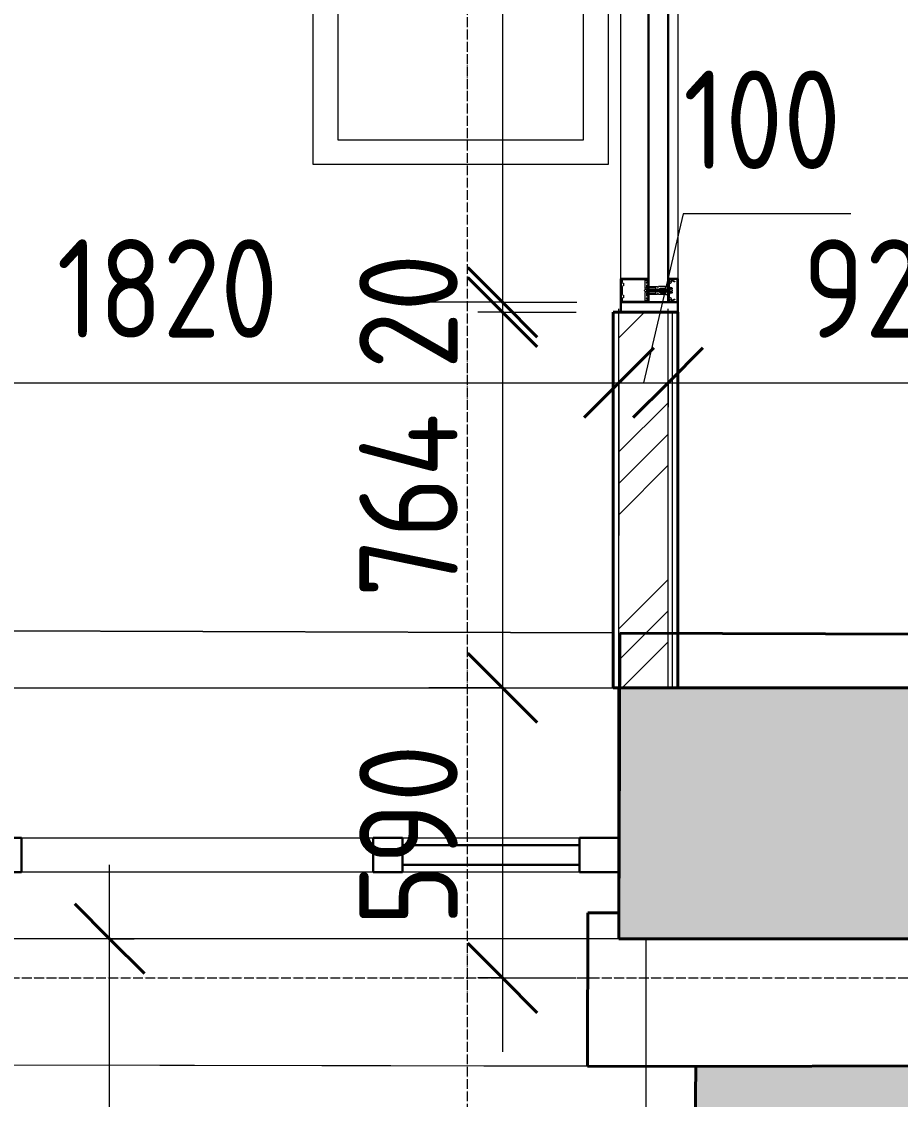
# Model space of a CAD drawing. Header units: millimetres. Extents: x -11886 to 68941, y -8130 to 45506.
# Drawn here: x 17703 to 19490, y 1860 to 4051 of the extents above; entities that cross this region are included whole.
import ezdxf

# ---------------------------------------------------------------- set-up
doc = ezdxf.new("R2010")
doc.units = ezdxf.units.MM
doc.linetypes.add('ADSK_Линия сетки', pattern=[25, 20, -2.5, 0, -2.5])
for name, color, linetype, lineweight in [('Витраж', 7, 'Continuous', 18), ('Оси', 7, 'Continuous', 9), ('Панели витража', 7, 'Continuous', 18), ('Перекрытие', 7, 'Continuous', 18), ('Размеры', 7, 'Continuous', 9), ('Размеры-100', 7, 'Continuous', 9), ('Стены', 7, 'Continuous', 18), ('Стены внутренние', 7, 'Continuous', 18), ('Стены наружные', 7, 'Continuous', 18), ('Стены штриховка', 7, 'Continuous', 18), ('Узлы', 7, 'Continuous', 18)]:
    doc.layers.add(name, color=color, linetype=linetype, lineweight=lineweight)
for name, color, linetype, lineweight, true_color in [('Стены разрез', 7, 'Continuous', 40, 0xbb5389), ('ТХ', 5, 'Continuous', 9, 0x0000ff), ('ТХ 1 этаж_dwg', 7, 'Continuous', 9, 0x767676)]:
    doc.layers.add(name, color=color, linetype=linetype, lineweight=lineweight, true_color=true_color)
doc.styles.add('GOST Common_1', font='GOST_Common.ttf', dxfattribs={"width": 0.9, "height": 200})
doc.dimstyles.new('ADSK_Основной_2_мм_Округление_до_1_мм_1', dxfattribs={"dimscale": 304.8, "dimtxt": 201.142999, "dimasz": 0.463911, "dimexe": 0.492126, "dimexo": 0.492126, "dimgap": 0.098425, "dimtad": 1, "dimdec": 0, "dimdsep": 46, "dimtxsty": 'GOST Common_1', "dimblk1": 'OBLIQUE', "dimblk2": 'OBLIQUE', "dimsah": 1, "dimcen": 0.09, "dimdle": 0.492126, "dimazin": 2, "dimtfac": 1, "dimtdec": 4, "dimtix": 1, "dimtmove": 1, "dimatfit": 3, "dimfxl": 1, "dimtvp": 1, "dimtolj": 1, "dimtzin": 0, "dimlwd": 20, "dimlwe": 20, "dimarcsym": 2})
doc.dimstyles.new('ADSK_Основной_2_мм_Округление_до_1_мм_2', dxfattribs={"dimscale": 304.8, "dimtxt": 201.142999, "dimasz": 0.463911, "dimexe": 0.492126, "dimexo": 0.492126, "dimgap": 0.098425, "dimtad": 1, "dimdec": 0, "dimdsep": 46, "dimtxsty": 'GOST Common_1', "dimblk1": 'OBLIQUE', "dimblk2": 'OBLIQUE', "dimsah": 1, "dimcen": 0.09, "dimdle": 0.492126, "dimazin": 2, "dimtfac": 1, "dimtdec": 4, "dimtix": 1, "dimtmove": 0, "dimatfit": 3, "dimfxl": 1, "dimtvp": 1, "dimtolj": 1, "dimtzin": 0, "dimlwd": 20, "dimlwe": 20, "dimarcsym": 2})
doc.dimstyles.new('ADSK_Основной_2_мм_Округление_до_1_мм_3', dxfattribs={"dimscale": 304.8, "dimtxt": 201.142999, "dimasz": 0.463911, "dimexe": 0.492126, "dimexo": 0.492126, "dimgap": 0.098425, "dimtad": 1, "dimdec": 0, "dimdsep": 46, "dimtxsty": 'GOST Common_1', "dimblk1": 'OBLIQUE', "dimblk2": 'OBLIQUE', "dimsah": 1, "dimcen": 0.09, "dimdle": 0.492126, "dimazin": 2, "dimtfac": 1, "dimtdec": 4, "dimtix": 1, "dimtmove": 0, "dimatfit": 3, "dimfxl": 1, "dimtvp": 1, "dimtolj": 1, "dimtzin": 0, "dimlwd": 20, "dimlwe": 20, "dimarcsym": 2})

# ---------------------------------------------------------------- blocks, each defined once
blk = doc.blocks.new('Существующие стены 1 эт - Существующие стены 1 эт-653793-01 План 1-го этажа кладочный')
at = {"layer": 'Стены', "color": 243, "true_color": 0xbb5389}
for p, q in [((17150.7, 2814), (18905.7, 2808.1)), ((17150.7, 2814), (18905.7, 2808.1)), ((18905.7, 2808.1), (17150.7, 2814)), ((17150.7, 2814), (18905.7, 2808.1)), ((18854, 1927.2), (18854.5, 2186.5)), ((18972.6, 1927), (8576.5, 1948)), ((18854, 1927.2), (17197.1, 1930.6))]:
    blk.add_line(p, q, dxfattribs=at)
at = {"layer": 'Стены разрез'}
for p, q in [((18919.6, 2808), (18918.1, 2379.4)), ((19996.7, 2804.4), (18919.6, 2808)), ((18917.7, 2239.4), (18918.1, 2379.4)), ((18854, 1927.2), (18854.7, 2239.5)), ((18854.7, 2239.5), (18917.7, 2239.4)), ((19074.2, 1926.8), (19911.5, 1928.7)), ((18854, 1927.2), (19074.2, 1926.8))]:
    blk.add_line(p, q, dxfattribs=at)
blk = doc.blocks.new('Портик главного входа - Портик главного входа-658663-01 План 1-го этажа кладочный')
at = {"layer": 'Стены', "true_color": 0xc0c0c0}
h = blk.add_hatch(color=9, dxfattribs=at)
h.paths.add_polyline_path([(22181.3, -2195.1), (22252.1, -2188.9), (22320.7, -2170.5), (22385.1, -2140.5), (22443.3, -2099.7), (22493.5, -2049.5), (22534.3, -1991.3), (22564.3, -1926.9), (22582.7, -1858.3), (22588.9, -1787.5), (22582.7, -1716.7), (22564.3, -1648.1), (22534.2, -1583.6), (22493.5, -1525.5), (22443.3, -1475.3), (22385.1, -1434.5), (22320.7, -1404.5), (22252.1, -1386.1), (22181.3, -1379.9), (22110.5, -1386.1), (22041.9, -1404.5), (21977.5, -1434.5), (21919.3, -1475.3), (21869.1, -1525.5), (21828.3, -1583.7), (21798.3, -1648.1), (21779.9, -1716.7), (21773.7, -1787.5), (21779.9, -1858.3), (21798.3, -1926.9), (21828.3, -1991.3), (21869.1, -2049.5), (21919.3, -2099.7), (21977.5, -2140.5), (22041.9, -2170.5), (22110.5, -2188.9)])
h.paths.add_polyline_path([(25122.4, -2192.3), (25192.9, -2186.2), (25261.2, -2167.9), (25325.3, -2138), (25383.2, -2097.4), (25433.2, -2047.4), (25473.7, -1989.5), (25503.6, -1925.4), (25521.9, -1857.1), (25528.1, -1786.7), (25521.9, -1716.2), (25503.6, -1647.9), (25473.6, -1583.6), (25433.2, -1525.9), (25383.2, -1475.9), (25325.3, -1435.4), (25261.2, -1405.5), (25192.9, -1387.2), (25122.4, -1381), (25052, -1387.2), (24983.7, -1405.5), (24919.6, -1435.4), (24861.7, -1475.9), (24811.7, -1525.9), (24771.1, -1583.9), (24741.3, -1647.9), (24723, -1716.2), (24716.8, -1786.7), (24723, -1857.1), (24741.3, -1925.4), (24771.1, -1989.5), (24811.7, -2047.4), (24861.7, -2097.4), (24919.6, -2138), (24983.7, -2167.9), (25052, -2186.2)])
h.paths.add_polyline_path([(28159.7, -2192.2), (28230.4, -2186), (28298.9, -2167.6), (28363.3, -2137.6), (28421.4, -2096.9), (28471.6, -2046.8), (28512.3, -1988.6), (28542.3, -1924.3), (28560.7, -1855.7), (28566.8, -1785), (28560.7, -1714.3), (28542.3, -1645.8), (28512.3, -1581.5), (28471.6, -1523.3), (28421.4, -1473.2), (28363.3, -1432.4), (28298.9, -1402.5), (28230.4, -1384.1), (28159.7, -1377.9), (28089, -1384.1), (28020.4, -1402.5), (27956.1, -1432.4), (27898, -1473.2), (27847.8, -1523.3), (27806.1, -1583.6), (27776.5, -1647.9), (27758.7, -1714.3), (27752.5, -1785), (27758.7, -1855.7), (27777.6, -1925.4), (27807.1, -1988.6), (27847.8, -2046.8), (27898, -2096.9), (27956.1, -2137.6), (28020.4, -2167.6), (28089, -2186)])
h.paths.add_polyline_path([(30184.6, -2189.9), (30184.6, -1372.4), (30157.5, -1372.4), (30088.4, -1382.7), (30021.9, -1404.7), (29960.1, -1437.7), (29904.9, -1480.7), (29857.8, -1532.5), (29820.2, -1591.5), (29793.3, -1656.1), (29777.7, -1724.4), (29774, -1794.3), (29782.3, -1863.8), (29802.4, -1930.9), (29833.5, -1993.6), (29874.9, -2050), (29925.3, -2098.6), (29983.2, -2137.9), (30047, -2166.7), (30114.8, -2184.2), (30184.2, -2189.9)])
h.paths.add_polyline_path([(20106.4, -2185.3), (20154.9, -2185.3), (20223.7, -2174.4), (20289.6, -2151.7), (20350.6, -2118.1), (20404.9, -2074.4), (20450.9, -2022), (20487.1, -1962.4), (20512.5, -1897.5), (20526.4, -1829.2), (20528.2, -1759.6), (20518, -1690.6), (20496, -1624.4), (20463, -1563.1), (20419.9, -1508.3), (20368, -1461.8), (20308.9, -1425), (20244.2, -1398.9), (20176.1, -1384.4), (20106.4, -1381.8), (20106.4, -2022)])
h.paths.add_polyline_path([(19510.9, -1170.1), (19896.6, -1170.1), (19892, -1101), (19875.6, -1033.6), (19848, -970), (19809.9, -912), (19762.6, -861.3), (19707.3, -819.5), (19645.7, -787.6), (19579.6, -766.7), (19510.9, -757.4), (19441.6, -759.9), (19373.8, -774.1), (19309.3, -799.7), (19250.1, -835.9), (19198, -881.6), (19154.4, -935.5), (19120.6, -996), (19097.7, -1061.5), (19086.1, -1129.8), (19086.1, -1170.1), (19441.6, -1170.1)])
h.paths.add_polyline_path([(30823.7, -1168), (31215.2, -1168), (31214.5, -1065.9), (31197, -1000.7), (31167.7, -936.9), (31128.2, -878.9), (31079.5, -828.2), (31023, -786.5), (30960.4, -754.8), (30893.3, -733.9), (30823.7, -724.6), (30753.5, -727.1), (30684.7, -741.3), (30619.2, -766.8), (30558.9, -802.8), (30505.5, -848.5), (30460.5, -902.4), (30425.2, -963.1), (30400.4, -1028.8), (30387.1, -1097.8), (30385.4, -1168), (30753.5, -1168)])
h.paths.add_polyline_path([(30758.4, 1304.5), (30824.8, 1315.5), (30888.3, 1337.8), (30947.1, 1370.6), (30999.3, 1413.1), (31043.5, 1463.9), (31078.3, 1521.5), (31103.9, 1590.2), (31116, 1650.2), (31117.7, 1717.5), (31204.8, 1717.5), (31205.3, 1910.8), (30304, 1921.5), (30313.9, 1754.8), (30320.7, 1698.8), (30333.2, 1643.7), (30351.3, 1590.2), (30374.7, 1527.1), (30408.5, 1468.9), (30451.9, 1417.5), (30503.5, 1374.2), (30561.7, 1340.4), (30624.9, 1317.1), (30691.1, 1305)])
h.paths.add_polyline_path([(19485.5, 1312.4), (19554.9, 1313.8), (19623, 1326.9), (19687.8, 1351.5), (19747.5, 1386.8), (19800.4, 1431.7), (19844.8, 1484.9), (19879.6, 1544.9), (19903.6, 1610), (19916.2, 1678.2), (19917, 1747.5), (19911.5, 1928.7), (19074.2, 1926.8), (19071.5, 1731.8), (19106.3, 1731.3), (19109.9, 1662), (19125.2, 1594.4), (19151.8, 1530.3), (19188.9, 1471.7), (19235.5, 1420.3), (19290.1, 1377.6), (19351.2, 1344.8), (19417, 1322.8)])
at = {"layer": 'Стены разрез'}
for p, q in [((19911.5, 1928.7), (19074.2, 1926.8)), ((19074.2, 1926.8), (19071.5, 1731.8))]:
    blk.add_line(p, q, dxfattribs=at)
blk = doc.blocks.new('Системная панель - _AR_Стекло_40мм_привязка по центру-1262001-01 План 1-го этажа кладочный')
at = {"layer": 'Панели витража', "lineweight": 30}
for p, q in [((180, 20), (-180, 20)), ((-180, 20), (-180, -20)), ((180, -20), (180, 20)), ((-180, -20), (180, -20))]:
    blk.add_line(p, q, dxfattribs=at)
blk = doc.blocks.new('Прямоугольный импост - 70х20_60мм-1262003-01 План 1-го этажа кладочный')
at = {"layer": 'Витраж', "lineweight": 30}
for p, q in [((0, 35), (-80, 35)), ((-80, 35), (-80, -35)), ((0, -35), (0, 35)), ((-80, -35), (0, -35))]:
    blk.add_line(p, q, dxfattribs=at)
blk = doc.blocks.new('Прямоугольный импост - 70х60мм-V16-01 План 1-го этажа кладочный')
at = {"layer": 'Витраж'}
for p, q in [((-6006, 11031.9), (-6006, 11391.9)), ((-5936, 11391.9), (-5936, 11031.9))]:
    blk.add_line(p, q, dxfattribs=at)
blk = doc.blocks.new('Прямоугольный импост - 70х60мм-1262000-01 План 1-го этажа кладочный')
at = {"layer": 'Витраж', "lineweight": 30}
for p, q in [((-30, 35), (30, 35)), ((-30, -35), (-30, 35)), ((30, 35), (30, -35)), ((30, -35), (-30, -35))]:
    blk.add_line(p, q, dxfattribs=at)
blk = doc.blocks.new('Прямоугольный импост - 70х60мм-1261977-01 План 1-го этажа кладочный')
at = {"layer": 'Витраж'}
for p, q in [((20548.7, 2391.5), (21263.7, 2391.5)), ((21263.7, 2321.5), (20548.7, 2321.5))]:
    blk.add_line(p, q, dxfattribs=at)
blk = doc.blocks.new('Прямоугольный импост - Зазор 20х116мм-1856228-01 План 1-го этажа кладочный')
at = {"layer": 'Витраж', "lineweight": 30}
for p, q in [((-20, 76), (0, 76)), ((-20, -40), (-20, 76)), ((0, 76), (0, -40)), ((0, -40), (-20, -40))]:
    blk.add_line(p, q, dxfattribs=at)
blk = doc.blocks.new('Системная панель - ADSK_Cтеклопакет_40мм-1856714-01 План 1-го этажа кладочный')
at = {"layer": 'Панели витража', "lineweight": 30}
for p, q in [((427.8125, 20), (-427.8125, 20)), ((-427.8125, 20), (-427.8125, -20)), ((427.8125, -20), (427.8125, 20)), ((-427.8125, -20), (427.8125, -20))]:
    blk.add_line(p, q, dxfattribs=at)
blk = doc.blocks.new('Прямоугольный импост - 48х116мм простой-1856204-01 План 1-го этажа кладочный')
at = {"layer": 'Витраж'}
for p, q in [((18921.7, 3528.3), (18921.7, 4336.3)), ((19037.7, 4336.3), (19037.7, 3528.3))]:
    blk.add_line(p, q, dxfattribs=at)
blk = doc.blocks.new('Системная панель - ADSK_Cтеклопакет_40мм-1856712-01 План 1-го этажа кладочный')
at = {"layer": 'Панели витража', "lineweight": 30}
for p, q in [((11.90625, 20), (-11.90625, 20)), ((-11.90625, 20), (-11.90625, -20)), ((11.90625, -20), (11.90625, 20)), ((-11.90625, -20), (11.90625, -20))]:
    blk.add_line(p, q, dxfattribs=at)
blk = doc.blocks.new('Прямоугольный импост - 48х116-1503859-01 План 1-го этажа кладочный')
at = {"layer": 'Узлы'}
for p, q in [((-24, 76.5), (-24, 20.5)), ((24, 76.5), (-24, 76.5)), ((-21.5, 23), (-21.5, 74)), ((-21.5, 74), (-16.6, 74)), ((-15.1, 72.4), (-15.1, 70.9)), ((-15.1, 70.9), (-9.2, 70.9)), ((-9.2, 70.9), (-9.2, 72.4)), ((-7.6, 74), (7.6, 74)), ((9.2, 72.4), (9.2, 70.9)), ((9.2, 70.9), (15.1, 70.9)), ((15.1, 70.9), (15.1, 72.4)), ((16.6, 74), (21.5, 74)), ((21.5, 74), (21.5, 23)), ((24, 20.5), (24, 76.5)), ((-21, 23), (-21.5, 23)), ((-21, 26.1), (-21, 23)), ((-4.1, 26.8), (-20.2, 26.8)), ((-17.2, 24.3), (-15.8, 24.3)), ((-11, 21.3), (-11, 23.5)), ((-10.5, 24.3), (-10.5, 22.4)), ((-10.2, 24.3), (-5.9, 24.3)), ((-5.4, 5.1), (-5.4, 22.8)), ((-5.1, 23.5), (-5.1, 21.3)), ((-2.6, 23.8), (-2.6, 25.3)), ((2.6, 23.8), (-2.6, 23.8)), ((2.6, 25.3), (2.6, 23.8)), ((20.2, 26.8), (4.1, 26.8)), ((5.1, 21.3), (5.1, 23.5)), ((5.4, 22.8), (5.4, 5.1)), ((5.9, 24.3), (10.2, 24.3)), ((10.5, 22.4), (10.5, 24.3)), ((11, 23.5), (11, 21.3)), ((15.8, 24.3), (17.2, 24.3)), ((21, 23), (21, 26.1)), ((21.5, 23), (21, 23)), ((-24, 20.5), (-18.1, 20.5)), ((-15, 20.5), (-11.8, 20.5)), ((-9.7, 21.7), (-8, 21.7)), ((-8, 21.7), (-8, 2.5)), ((-8, -14.1), (-8, 0)), ((-7.7, 2.2), (-6.7, 2.2)), ((-6.7, 0.3), (-7.7, 0.3)), ((-6.4, 2), (-6.4, 0.6)), ((-3.5, 5.1), (-5.4, 5.1)), ((-4.3, 20.5), (-0.8, 20.5)), ((-2.5, -1.3), (-1.1, 4.3)), ((-0.8, 20.5), (0, 21.3)), ((0, 21.3), (0.8, 20.5)), ((0.8, 20.5), (4.3, 20.5)), ((1.1, 4.3), (2.5, -1.3)), ((5.4, 5.1), (3.5, 5.1)), ((6.4, 0.6), (6.4, 2)), ((6.7, 2.2), (7.7, 2.2)), ((7.7, 0.3), (6.7, 0.3)), ((8, 2.5), (8, 21.7)), ((8, 21.7), (9.7, 21.7)), ((8, -14.1), (8, 0)), ((11.8, 20.5), (15, 20.5)), ((18.1, 20.5), (24, 20.5)), ((-24, -20), (-24, -24.7)), ((-21.4, -19.5), (-23.5, -19.5)), ((-5.7, -19.5), (-17.4, -19.5)), ((-6.9, -14.1), (-8, -14.1)), ((-6.9, -14.1), (-6.6, -14.5)), ((-6.6, -14.5), (-6.2, -14.1)), ((-6.2, -14.1), (-4.3, -14.1)), ((-5.3, -19.1), (-5.7, -19.5)), ((-5, -19.5), (-5.3, -19.1)), ((5, -19.5), (-5, -19.5)), ((-2.4, -0.9), (-4.9, -3.8)), ((-4.9, -3.8), (-4.9, -14.1)), ((-4.9, -3.8), (4.9, -3.8)), ((-4.3, -14.1), (-3.9, -14.5)), ((-3.9, -14.5), (-3.6, -14.1)), ((-3.6, -14.1), (-2.5, -14.1)), ((-2.5, -14.1), (-2.5, -1.1)), ((2.4, -0.9), (-2.4, -0.9)), ((4.9, -3.8), (2.4, -0.9)), ((2.5, -1.3), (2.5, -14.1)), ((2.5, -14.1), (3.6, -14.1)), ((3.6, -14.1), (3.9, -14.5)), ((3.9, -14.5), (4.3, -14.1)), ((4.3, -14.1), (6.2, -14.1)), ((4.9, -3.8), (4.9, -14.1)), ((5.3, -19.1), (5, -19.5)), ((5.7, -19.5), (5.3, -19.1)), ((17.4, -19.5), (5.7, -19.5)), ((6.2, -14.1), (6.6, -14.5)), ((6.6, -14.5), (6.9, -14.1)), ((8, -14.1), (6.9, -14.1)), ((17, -22), (17, -21.8)), ((23.5, -19.5), (21.4, -19.5)), ((21.8, -21.8), (21.8, -22)), ((24, -24.7), (24, -20)), ((-24, -27.3), (-24, -39.5)), ((-24, -39.5), (24, -39.5)), ((-23.2, -25.5), (-22.2, -25.5)), ((-22.7, -38.2), (-22.7, -27.8)), ((-22.7, -27.8), (-22, -27.8)), ((-7.4, -38.2), (-22.7, -38.2)), ((-22, -25.7), (-22.5, -25.7)), ((-21.8, -28), (-19.1, -32.6)), ((-18.3, -23.3), (-20.5, -23.3)), ((-18.9, -28.9), (-18.9, -25.5)), ((-18.9, -25.5), (-16, -25.5)), ((-17.4, -31.6), (-18.9, -28.9)), ((-14.5, -24), (-14.5, -22)), ((-14.5, -22), (-8.3, -22)), ((-8.3, -22), (-7.6, -22.7)), ((-0.4, -22.7), (-7.6, -22.7)), ((0, -38), (-7.4, -38.2)), ((-0.4, -22.7), (0, -22.3)), ((0, -22.3), (0.4, -22.7)), ((15.9, -38.2), (0, -38)), ((7.6, -22.7), (0.4, -22.7)), ((7.6, -22.7), (8.3, -22)), ((8.3, -22), (14.5, -22)), ((14.5, -22), (14.5, -24)), ((22.7, -38.2), (15.9, -38.2)), ((16, -25.5), (18.9, -25.5)), ((18.9, -28.9), (17.4, -31.6)), ((20.5, -23.3), (18.3, -23.3)), ((18.9, -25.5), (18.9, -28.9)), ((19.1, -32.6), (21.8, -28)), ((22.5, -25.7), (22, -25.7)), ((22, -27.8), (22.7, -27.8)), ((22.2, -25.5), (23.2, -25.5)), ((22.7, -27.8), (22.7, -38.2)), ((24, -39.5), (24, -27.3))]:
    blk.add_line(p, q, dxfattribs=at)
at = {"layer": 'Узлы', "lineweight": 9}
for p, q in [((0, 28.9), (-2.4, 26.5)), ((-2.4, 26.5), (-2.4, -0.9)), ((2.4, 26.5), (0, 28.9)), ((2.4, -0.9), (2.4, 26.5)), ((-8, -19.5), (-8, -14.1)), ((-2.5, -14.1), (-2.5, -19.5)), ((2.5, -14.1), (2.5, -19.5)), ((8, -14.1), (8, -19.5)), ((-6.3, -23.7), (-6.3, -22.7)), ((6.4, -23.7), (-6.3, -23.7)), ((-5.2, -27.2), (-5.2, -23.7)), ((-5.1, -27.3), (5.1, -27.3)), ((3.9, -28.1), (-3.9, -28.1)), ((-2.6, -27.2), (-2.6, -23.7)), ((2.6, -27.2), (2.6, -23.7)), ((5.2, -27.2), (5.2, -23.7)), ((6.4, -22.7), (6.4, -23.7))]:
    blk.add_line(p, q, dxfattribs=at)
at = {"layer": 'Узлы'}
for centre, radius, start, end in [((-16.6, 72.4), 1.52, 0, 90), ((-7.6, 72.4), 1.52, 90, 180), ((7.6, 72.4), 1.52, 0, 90), ((16.6, 72.4), 1.52, 90, 180), ((-20.2, 26.1), 0.762, 90, 180), ((-17.2, 23), 1.27, 90, 180), ((-16.2, 22.8), 2.29, 180, 225.1897), ((-15.8, 23), 1.27, 0, 90), ((-16.9, 22.8), 2.29, 314.8103, 0), ((-10.2, 23.5), 0.762, 90, 180), ((-9.7, 22.4), 0.762, 180, 270), ((-6.9, 22.8), 1.52, 360, 90), ((-5.9, 23.5), 0.762, 0, 90), ((-4.1, 25.3), 1.52, 360, 90), ((4.1, 25.3), 1.52, 90, 180), ((5.9, 23.5), 0.762, 90, 180), ((6.9, 22.8), 1.52, 90, 180), ((9.7, 22.4), 0.762, 270, 0), ((10.2, 23.5), 0.762, 0, 90), ((15.8, 23), 1.27, 90, 180), ((16.9, 22.8), 2.29, 180, 225.1897), ((17.2, 23), 1.27, 0, 90), ((16.2, 22.8), 2.29, 314.8103, 0), ((20.2, 26.1), 0.762, 0, 90), ((-18.1, 20.9), 0.381, 270, 45.1897), ((-15, 20.9), 0.381, 134.8103, 270), ((-11.8, 21.3), 0.762, 270, 0), ((-7.7, 2.5), 0.254, 180, 270), ((-7.7, 0), 0.254, 90, 180), ((-6.7, 2), 0.254, 360, 90), ((-6.7, 0.6), 0.254, 270, 360), ((-4.3, 21.3), 0.762, 180, 270), ((0, 4), 3.63, 17.5064, 162.4936), ((0, 4), 1.09, 15, 165), ((4.3, 21.3), 0.762, 270, 0), ((6.7, 2), 0.254, 90, 180), ((6.7, 0.6), 0.254, 180, 270), ((7.7, 2.5), 0.254, 270, 0), ((7.7, 0), 0.254, 0, 90), ((11.8, 21.3), 0.762, 180, 270), ((15, 20.9), 0.381, 270, 45.1897), ((18.1, 20.9), 0.381, 134.8103, 270), ((-23.5, -20), 0.508, 90, 180), ((-19.5, -21.8), 2.29, 134.8103, 180), ((-21.4, -19.9), 0.381, 314.8103, 90), ((-17.4, -19.9), 0.381, 90, 225.1897), ((-19.3, -21.8), 2.29, 0, 45.1897), ((19.3, -21.8), 2.29, 134.8103, 180), ((17.4, -19.9), 0.381, 314.8103, 90), ((21.4, -19.9), 0.381, 90, 225.1897), ((19.5, -21.8), 2.29, 0, 45.1897), ((23.5, -20), 0.508, 0, 90), ((-23.2, -24.7), 0.762, 180, 270), ((-22.5, -27.3), 1.52, 90, 180), ((-22.2, -26.8), 1.27, 288.6629, 90), ((-22, -26.8), 1.02, 270, 90), ((-20.5, -22), 1.27, 180, 270), ((-18.3, -32.1), 1.02, 210, 30), ((-18.3, -22), 1.27, 270, 0), ((-16, -24), 1.52, 270, 0), ((16, -24), 1.52, 180, 270), ((18.3, -22), 1.27, 180, 270), ((18.3, -32.1), 1.02, 150, 330), ((20.5, -22), 1.27, 270, 0), ((22.2, -26.8), 1.27, 90, 251.3371), ((22, -26.8), 1.02, 90, 270), ((22.5, -27.3), 1.52, 360, 90), ((23.2, -24.7), 0.762, 270, 0)]:
    blk.add_arc(centre, radius, start, end, dxfattribs=at)
at = {"layer": 'Узлы', "lineweight": 9}
for centre, radius, start, end in [((-3.9, -26.7), 1.38, 200.9416, 339.0732), ((0, -23.9), 4.19, 234.2873, 305.7127), ((3.9, -26.7), 1.38, 200.9416, 339.0732)]:
    blk.add_arc(centre, radius, start, end, dxfattribs=at)
blk = doc.blocks.new('Прямоугольный импост - 48х116мм-1856706-01 План 1-го этажа кладочный')
at = {"layer": 'Витраж', "lineweight": 30}
for p, q in [((-24, 20), (-24, 76)), ((-24, 76), (24, 76)), ((24, 76), (24, 20)), ((-0.1875, 20), (-24, 20)), ((-0.1875, -20), (-0.1875, 20)), ((24, 20), (0.1875, 20)), ((0.1875, 20), (0.1875, -20)), ((-24, -40), (-24, -20)), ((-24, -20), (-0.1875, -20)), ((0.1875, -20), (24, -20)), ((24, -20), (24, -40)), ((24, -40), (-24, -40))]:
    blk.add_line(p, q, dxfattribs=at)
blk = doc.blocks.new('ТХ 1 этаж_dwg_Стол письменный-2118394-01 План 1-го этажа кладочный')
at = {"layer": 'ТХ', "color": 253, "true_color": 0xa0a0a0, "flags": 128}
for points in [[(26808.3, 11740.4), (26808.3, 12940.4), (27408.3, 12940.4), (27408.3, 11740.4)], [(27358.3, 12440.4), (27358.3, 12890.4), (26858.3, 12890.4), (26858.3, 12440.4)]]:
    blk.add_lwpolyline(points, close=True, dxfattribs=at)
blk = doc.blocks.new('ТХ 1 этаж_dwg-2084881-01 План 1-го этажа кладочный')
at = {"rotation": 180}
blk.add_blockref('ТХ 1 этаж_dwg_Стол письменный-2118394-01 План 1-го этажа кладочный', (163705.4, -54172.1), dxfattribs=at)
blk = doc.blocks.new('DIMBLOCK392-01 План 1-го этажа кладочный')
at = {"layer": 'Размеры-100', "lineweight": 20, "transparency": 16777216}
for p, q in [((17097.7, 3316.9), (17097.7, 3466.9)), ((18917.7, 3316.9), (18917.7, 3466.9)), ((17097.7, 3316.9), (18917.7, 3316.9)), ((17097.7, 3316.9), (17097.7, 3006.5)), ((18917.7, 3316.9), (18917.7, 3006.5))]:
    blk.add_line(p, q, dxfattribs=at)
at = {"layer": 'Размеры-100', "lineweight": 40, "transparency": 16777216}
for p, q in [((17097.7, 3316.9), (17168.4, 3387.6)), ((18917.7, 3316.9), (18988.4, 3387.6)), ((17097.7, 3316.9), (17027, 3246.2)), ((18917.7, 3316.9), (18847, 3246.2))]:
    blk.add_line(p, q, dxfattribs=at)
at = {"layer": 'Размеры-100', "color": 0, "lineweight": 20, "transparency": 16777216, "insert": (17774.1, 3608.3), "char_height": 200, "width": 560.473, "attachment_point": 1, "line_spacing_factor": 1.022761, "style": 'GOST Common_1'}
blk.add_mtext('1820', dxfattribs=at)
blk = doc.blocks.new('_Oblique')
at = {"color": 0, "linetype": 'ByBlock', "lineweight": -2}
blk.add_line((-0.5, -0.5), (0.5, 0.5), dxfattribs=at)
blk = doc.blocks.new('DIMBLOCK393-01 План 1-го этажа кладочный')
at = {"layer": 'Размеры-100', "lineweight": 20, "transparency": 16777216}
for p, q in [((19048.2, 3660), (18967.7, 3316.9)), ((19389.1, 3660), (19048.2, 3660)), ((18917.7, 3316.9), (18917.7, 3466.9)), ((19017.7, 3316.9), (19017.7, 3466.9)), ((18917.7, 3316.9), (19017.7, 3316.9)), ((18917.7, 3316.9), (18917.7, 3006.5)), ((19017.7, 3316.9), (19017.7, 3266.9))]:
    blk.add_line(p, q, dxfattribs=at)
at = {"layer": 'Размеры-100', "lineweight": 40, "transparency": 16777216}
for p, q in [((18917.7, 3316.9), (18988.4, 3387.6)), ((19017.7, 3316.9), (19088.4, 3387.6)), ((18917.7, 3316.9), (18847, 3246.2)), ((19017.7, 3316.9), (18947, 3246.2))]:
    blk.add_line(p, q, dxfattribs=at)
at = {"layer": 'Размеры-100', "color": 0, "lineweight": 20, "transparency": 16777216, "insert": (19048.2, 3951.4), "char_height": 200, "width": 409.104, "attachment_point": 1, "line_spacing_factor": 1.022761, "style": 'GOST Common_1'}
blk.add_mtext('100', dxfattribs=at)
blk = doc.blocks.new('DIMBLOCK394-01 План 1-го этажа кладочный')
at = {"layer": 'Размеры-100', "lineweight": 20, "transparency": 16777216}
for p, q in [((19017.7, 3316.9), (19017.7, 3466.9)), ((19943.7, 3316.9), (19943.7, 3466.9)), ((19017.7, 3316.9), (19943.7, 3316.9)), ((19017.7, 3316.9), (19017.7, 3266.9)), ((19943.7, 3316.9), (19943.7, 3006.5))]:
    blk.add_line(p, q, dxfattribs=at)
at = {"layer": 'Размеры-100', "lineweight": 40, "transparency": 16777216}
for p, q in [((19017.7, 3316.9), (19088.4, 3387.6)), ((19943.7, 3316.9), (20014.4, 3387.6)), ((19017.7, 3316.9), (18947, 3246.2)), ((19943.7, 3316.9), (19873, 3246.2))]:
    blk.add_line(p, q, dxfattribs=at)
at = {"layer": 'Размеры-100', "color": 0, "lineweight": 20, "transparency": 16777216, "insert": (19291.5, 3608.3), "char_height": 200, "width": 454.106, "attachment_point": 1, "line_spacing_factor": 1.022761, "style": 'GOST Common_1'}
blk.add_mtext('926', dxfattribs=at)
blk = doc.blocks.new('DIMBLOCK417-01 План 1-го этажа кладочный')
at = {"layer": 'Размеры-100', "lineweight": 40, "transparency": 16777216}
for p, q in [((18681, 6440.3), (18610.3, 6511)), ((18681, 6440.3), (18751.7, 6369.6)), ((18681, 3480.3), (18610.3, 3551)), ((18681, 3480.3), (18751.7, 3409.6))]:
    blk.add_line(p, q, dxfattribs=at)
at = {"layer": 'Размеры-100', "lineweight": 20, "transparency": 16777216}
for p, q in [((18681, 6440.3), (18531, 6440.3)), ((18681, 6440.3), (18681, 3480.3)), ((18681, 6440.3), (18832.2, 6440.3)), ((18681, 3480.3), (18531, 3480.3)), ((18681, 3480.3), (18832.2, 3480.3))]:
    blk.add_line(p, q, dxfattribs=at)
at = {"layer": 'Размеры-100', "color": 0, "lineweight": 20, "transparency": 16777216, "insert": (18389.6, 4708), "char_height": 200, "width": 605.475, "attachment_point": 1, "rotation": 90, "line_spacing_factor": 1.022761, "style": 'GOST Common_1'}
blk.add_mtext('2960', dxfattribs=at)
blk = doc.blocks.new('DIMBLOCK418-01 План 1-го этажа кладочный')
at = {"layer": 'Размеры-100', "lineweight": 40, "transparency": 16777216}
for p, q in [((18681, 3480.3), (18610.3, 3551)), ((18681, 3460.3), (18610.3, 3531)), ((18681, 3480.3), (18751.7, 3409.6)), ((18681, 3460.3), (18751.7, 3389.6))]:
    blk.add_line(p, q, dxfattribs=at)
at = {"layer": 'Размеры-100', "lineweight": 20, "transparency": 16777216}
for p, q in [((18681, 3480.3), (18531, 3480.3)), ((18681, 3480.3), (18681, 3460.3)), ((18681, 3480.3), (18832.2, 3480.3)), ((18681, 3460.3), (18631, 3460.3)), ((18681, 3460.3), (18831, 3460.3))]:
    blk.add_line(p, q, dxfattribs=at)
at = {"layer": 'Размеры-100', "color": 0, "lineweight": 20, "transparency": 16777216, "insert": (18389.6, 3344.1), "char_height": 200, "width": 302.737, "attachment_point": 1, "rotation": 90, "line_spacing_factor": 1.022761, "style": 'GOST Common_1'}
blk.add_mtext('20', dxfattribs=at)
blk = doc.blocks.new('DIMBLOCK419-01 План 1-го этажа кладочный')
at = {"layer": 'Размеры-100', "lineweight": 40, "transparency": 16777216}
for p, q in [((18681, 3460.3), (18610.3, 3531)), ((18681, 3460.3), (18751.7, 3389.6)), ((18681, 2696.5), (18610.3, 2767.2)), ((18681, 2696.5), (18751.7, 2625.8))]:
    blk.add_line(p, q, dxfattribs=at)
at = {"layer": 'Размеры-100', "lineweight": 20, "transparency": 16777216}
for p, q in [((18681, 3460.3), (18631, 3460.3)), ((18681, 3460.3), (18681, 2696.5)), ((18681, 3460.3), (18831, 3460.3)), ((18681, 2696.5), (18531, 2696.5)), ((18681, 2696.5), (18755.7, 2696.5))]:
    blk.add_line(p, q, dxfattribs=at)
at = {"layer": 'Размеры-100', "color": 0, "lineweight": 20, "transparency": 16777216, "insert": (18389.6, 2880.6), "char_height": 200, "width": 474.561, "attachment_point": 1, "rotation": 90, "line_spacing_factor": 1.022761, "style": 'GOST Common_1'}
blk.add_mtext('764', dxfattribs=at)
blk = doc.blocks.new('DIMBLOCK420-01 План 1-го этажа кладочный')
at = {"layer": 'Размеры-100', "lineweight": 40, "transparency": 16777216}
for p, q in [((18681, 2696.5), (18610.3, 2767.2)), ((18681, 2696.5), (18751.7, 2625.8)), ((18681, 2106.8), (18610.3, 2177.5)), ((18681, 2106.8), (18751.7, 2036.1))]:
    blk.add_line(p, q, dxfattribs=at)
at = {"layer": 'Размеры-100', "lineweight": 20, "transparency": 16777216}
for p, q in [((18681, 2696.5), (18531, 2696.5)), ((18681, 2696.5), (18681, 1956.8)), ((18681, 2696.5), (18755.7, 2696.5)), ((18681, 2106.8), (18631, 2106.8)), ((18681, 2106.8), (18831, 2106.8))]:
    blk.add_line(p, q, dxfattribs=at)
at = {"layer": 'Размеры-100', "color": 0, "lineweight": 20, "transparency": 16777216, "insert": (18389.6, 2212.4), "char_height": 200, "width": 454.106, "attachment_point": 1, "rotation": 90, "line_spacing_factor": 1.022761, "style": 'GOST Common_1'}
blk.add_mtext('590', dxfattribs=at)
blk = doc.blocks.new('DIMBLOCK696-01 План 1-го этажа кладочный')
at = {"layer": 'Размеры-100', "lineweight": 20, "transparency": 16777216}
for p, q in [((17881.8, -2882.6), (17881.8, 2336.5)), ((17881.8, 2186.5), (17731.8, 2186.5)), ((17881.8, 2186.5), (17931.8, 2186.5)), ((17881.8, -2732.6), (17731.8, -2732.6)), ((17881.8, -2732.6), (18822.6, -2732.6))]:
    blk.add_line(p, q, dxfattribs=at)
at = {"layer": 'Размеры-100', "lineweight": 40, "transparency": 16777216}
for p, q in [((17881.8, 2186.5), (17811.1, 2257.2)), ((17881.8, 2186.5), (17952.5, 2115.8)), ((17881.8, -2732.6), (17811.1, -2661.9)), ((17881.8, -2732.6), (17952.5, -2803.3))]:
    blk.add_line(p, q, dxfattribs=at)
at = {"layer": 'Размеры-100', "color": 0, "lineweight": 20, "transparency": 16777216, "insert": (17590.4, -515.1), "char_height": 200, "width": 580.928, "attachment_point": 1, "rotation": 90, "line_spacing_factor": 1.022761, "style": 'GOST Common_1'}
blk.add_mtext('4919', dxfattribs=at)

msp = doc.modelspace()

# ---------------------------------------------------------------- hatches: boundary and pattern name
at = {"layer": 'Стены внутренние', "lineweight": 9}
h = msp.add_hatch(dxfattribs=at)
h.set_pattern_fill('FP_3', color=256, style=0, pattern_type=2)
h.set_pattern_definition([(45, (0, 0), (-179.605, 179.605), []), (45, (63.5, 0), (0, 359.2102), []), (45, (-63.5, 0), (0, 359.2102), [])])
h.paths.add_polyline_path([(18919.6, 2696.5), (19017.7, 2696.5), (19017.7, 3460.3), (18917.7, 3460.3), (18918.1, 2696.5), (18919.2, 2696.5)])
at = {"layer": 'Стены наружные', "true_color": 0xc0c0c0}
h = msp.add_hatch(color=9, dxfattribs=at)
h.paths.add_polyline_path([(42036.9, 2186.5), (42036.9, 2696.5), (41519.9, 2696.5), (41520.8, 2186.5), (41761, 2186.5)])
h.paths.add_polyline_path([(35863.5, 2186.5), (36852.8, 2186.5), (36852.8, 2696.5), (35863.5, 2696.5), (35863.5, 2193.6)])
h.paths.add_polyline_path([(33057.8, 2186.5), (34043.5, 2186.5), (34043.5, 2696.5), (33056, 2696.5), (33056, 2186.5)])
h.paths.add_polyline_path([(38673.7, 2186.5), (39699.9, 2186.5), (39699.9, 2696.5), (38672.8, 2696.5), (38672.8, 2186.5)])
h.paths.add_polyline_path([(31236, 2186.5), (31236, 2696.5), (30252.7, 2696.5), (30252.7, 2186.5), (31144.8, 2186.5)])
h.paths.add_polyline_path([(28432.7, 2186.5), (28432.7, 2696.5), (27452.4, 2696.5), (27452.4, 2186.5), (28180.4, 2186.5)])
h.paths.add_polyline_path([(25752.4, 2186.5), (25752.4, 2696.5), (24492.4, 2696.5), (24492.4, 2186.5), (24875, 2186.5)])
h.paths.add_polyline_path([(22792.4, 2186.5), (22792.4, 2696.5), (21763.7, 2696.5), (21764.2, 2186.5), (22227, 2186.5)])
h.paths.add_polyline_path([(18917.7, 2186.5), (19943.7, 2186.5), (19943.7, 2696.5), (18917.7, 2696.5), (18917.7, 2400.2)])
h.paths.add_polyline_path([(16107.5, 2186.5), (17097.7, 2186.5), (17097.7, 2696.5), (16107.5, 2696.5), (16107.5, 2245.3)])
h.paths.add_polyline_path([(8340.2, 2186.5), (8695.9, 2186.5), (8695.9, 2696.5), (8273, 2696.1), (8273, 2186.5)])
h.paths.add_polyline_path([(13310.9, 2186.5), (14287.5, 2186.5), (14287.5, 2696.5), (13310.9, 2696.5), (13310.9, 2255.1)])
h.paths.add_polyline_path([(11490.9, 2186.5), (11490.6, 2696.5), (10515.9, 2696.5), (10515.9, 2186.5), (11490.6, 2186.5)])

# ---------------------------------------------------------------- linework, layer by layer
at = {"layer": 'Оси', "linetype": 'ADSK_Линия сетки'}
for p, q in [((18609.9, -7330.4), (18609.9, 44534.8)), ((-11086.2, 2106.8), (57141.7, 2106.8))]:
    msp.add_line(p, q, dxfattribs=at)
at = {"layer": 'Перекрытие', "color": 136, "true_color": 0x008080}
msp.add_line((18972.6, 2186.5), (18972.6, -2732.6), dxfattribs=at)
at = {"layer": 'Стены внутренние', "lineweight": 40}
for p, q in [((18905.7, 3460.3), (18905.7, 2696.5)), ((19037.7, 3460.3), (18905.7, 3460.3)), ((19037.7, 2696.5), (19037.7, 3460.3)), ((18905.7, 2696.5), (19037.7, 2696.5))]:
    msp.add_line(p, q, dxfattribs=at)
at = {"layer": 'Стены наружные'}
for p, q in [((17097.7, 2696.5), (18905.7, 2696.5)), ((18917.7, 2186.5), (17097.7, 2186.5))]:
    msp.add_line(p, q, dxfattribs=at)
at = {"layer": 'Стены наружные', "lineweight": 40}
for p, q in [((18917.7, 2696.5), (18917.7, 2186.5)), ((19943.7, 2696.5), (19037.7, 2696.5)), ((18917.7, 2186.5), (19943.7, 2186.5))]:
    msp.add_line(p, q, dxfattribs=at)
at = {"layer": 'Стены штриховка'}
for p, q in [((18907.7, 2696.5), (18907.7, 3460.3)), ((18917.7, 2696.5), (18917.7, 3460.3)), ((19017.7, 2696.5), (19017.7, 3460.3)), ((19026.7, 2696.5), (19026.7, 3460.3))]:
    msp.add_line(p, q, dxfattribs=at)

# ---------------------------------------------------------------- block references
at = {"layer": 'Витраж'}
for name, p in [('Прямоугольный импост - 48х116мм простой-1856204-01 План 1-го этажа кладочный', (0, 0)), ('Прямоугольный импост - 70х60мм-1261977-01 План 1-го этажа кладочный', (-2846.1, 0)), ('Прямоугольный импост - 70х20_60мм-1262003-01 План 1-го этажа кладочный', (18917.7, 2356.5))]:
    msp.add_blockref(name, p, dxfattribs=at)
at = {"layer": 'Витраж', "lineweight": 9, "extrusion": (0, 0, -1), "rotation": 270.0000000000001}
msp.add_blockref('Прямоугольный импост - 48х116-1503859-01 План 1-го этажа кладочный', (-18998.2, 3504.3), dxfattribs=at)
at = {"layer": 'Витраж', "extrusion": (0, 0, -1), "rotation": 270.0000000000001}
for name, p in [('Прямоугольный импост - 48х116мм-1856706-01 План 1-го этажа кладочный', (-18997.7, 3504.3)), ('Прямоугольный импост - Зазор 20х116мм-1856228-01 План 1-го этажа кладочный', (-18997.7, 3460.3))]:
    msp.add_blockref(name, p, dxfattribs=at)
at = {"layer": 'Витраж', "extrusion": (0, 0, -1)}
for p in [(-17672.7, 2356.5), (-18447.7, 2356.5)]:
    msp.add_blockref('Прямоугольный импост - 70х60мм-1262000-01 План 1-го этажа кладочный', p, dxfattribs=at)
at = {"layer": 'Витраж', "rotation": 90}
msp.add_blockref('Прямоугольный импост - 70х60мм-V16-01 План 1-го этажа кладочный', (29869.6, 8327.5), dxfattribs=at)
at = {"layer": 'Панели витража'}
for name, p, rotation in [('Системная панель - ADSK_Cтеклопакет_40мм-1856714-01 План 1-го этажа кладочный', (18997.7, 3932.3), 269.9999999999999), ('Системная панель - ADSK_Cтеклопакет_40мм-1856712-01 План 1-го этажа кладочный', (18997.7, 3492.2), 269.9999999999999), ('Системная панель - _AR_Стекло_40мм_привязка по центру-1262001-01 План 1-го этажа кладочный', (18657.7, 2356.5), 180)]:
    msp.add_blockref(name, p, dxfattribs=dict(at, rotation=rotation))
at = {"layer": 'Стены'}
msp.add_blockref('Портик главного входа - Портик главного входа-658663-01 План 1-го этажа кладочный', (0, 0), dxfattribs=at)
at = {"layer": 'Стены разрез'}
msp.add_blockref('Существующие стены 1 эт - Существующие стены 1 эт-653793-01 План 1-го этажа кладочный', (0, 0), dxfattribs=at)
at = {"layer": 'ТХ 1 этаж_dwg', "color": 253, "true_color": 0xa0a0a0}
msp.add_blockref('ТХ 1 этаж_dwg-2084881-01 План 1-го этажа кладочный', (-118001.2, 70872.8), dxfattribs=at)

# ---------------------------------------------------------------- dimensions: what is measured, and where the dimension line sits
at = {"layer": 'Размеры', "lineweight": 20}
for base, p1, p2, dimstyle, override, picture, middle in [((18681, 3480.3), (18982.2, 6440.3), (18982.2, 3480.3), 'ADSK_Основной_2_мм_Округление_до_1_мм_2', {"dimpost": '<>', "dimfxl": 2960}, 'DIMBLOCK417-01 План 1-го этажа кладочный', (18551, 4960.3)), ((18681, 3460.3), (18982.2, 3480.3), (18781, 3460.3), 'ADSK_Основной_2_мм_Округление_до_1_мм_2', {"dimpost": '<>', "dimfxl": 202.233421}, 'DIMBLOCK418-01 План 1-го этажа кладочный', (18551, 3470.3)), ((18681, 2696.5), (18781, 3460.3), (18905.7, 2696.5), 'ADSK_Основной_2_мм_Округление_до_1_мм_2', {"dimpost": '<>', "dimfxl": 773.910158}, 'DIMBLOCK419-01 План 1-го этажа кладочный', (18551, 3078.4)), ((18681, 2106.8), (18905.7, 2696.5), (18781, 2106.8), 'ADSK_Основной_2_мм_Округление_до_1_мм_2', {"dimpost": '<>', "dimfxl": 602.727283}, 'DIMBLOCK420-01 План 1-го этажа кладочный', (18551, 2401.6)), ((17881.8, 2186.5), (18972.6, -2732.6), (17781.8, 2186.5), 'ADSK_Основной_2_мм_Округление_до_1_мм_3', {"dimpost": '<>', "dimfxl": 5061.131737}, 'DIMBLOCK696-01 План 1-го этажа кладочный', (17751.8, -273))]:
    dim = msp.add_linear_dim(base=base, p1=p1, p2=p2, angle=90, dimstyle=dimstyle, override=override, dxfattribs=at)
    dim.commit()
    dim.dimension.update_dxf_attribs({"geometry": picture, "text_midpoint": middle})
dim = msp.add_linear_dim(base=(19017.7, 3316.9), p1=(18917.7, 2856.5), p2=(19017.7, 3416.9), dimstyle='ADSK_Основной_2_мм_Округление_до_1_мм_1', override={"dimpost": '<>', "dimfxl": 569.289049}, dxfattribs=at)
dim.commit()
dim.dimension.update_dxf_attribs({"geometry": 'DIMBLOCK393-01 План 1-го этажа кладочный', "text_midpoint": (19252.7, 3818), "dimtype": 160})
for base, p1, p2, override, picture, middle in [((18917.7, 3316.9), (17097.7, 2856.5), (18917.7, 2856.5), {"dimpost": '<>', "dimfxl": 1820}, 'DIMBLOCK392-01 План 1-го этажа кладочный', (18007.7, 3446.9)), ((19943.7, 3316.9), (19017.7, 3416.9), (19943.7, 2856.5), {"dimpost": '<>', "dimfxl": 1082.451413}, 'DIMBLOCK394-01 План 1-го этажа кладочный', (19480.7, 3446.9))]:
    dim = msp.add_linear_dim(base=base, p1=p1, p2=p2, dimstyle='ADSK_Основной_2_мм_Округление_до_1_мм_2', override=override, dxfattribs=at)
    dim.commit()
    dim.dimension.update_dxf_attribs({"geometry": picture, "text_midpoint": middle})

doc.saveas('drawing.dxf')
